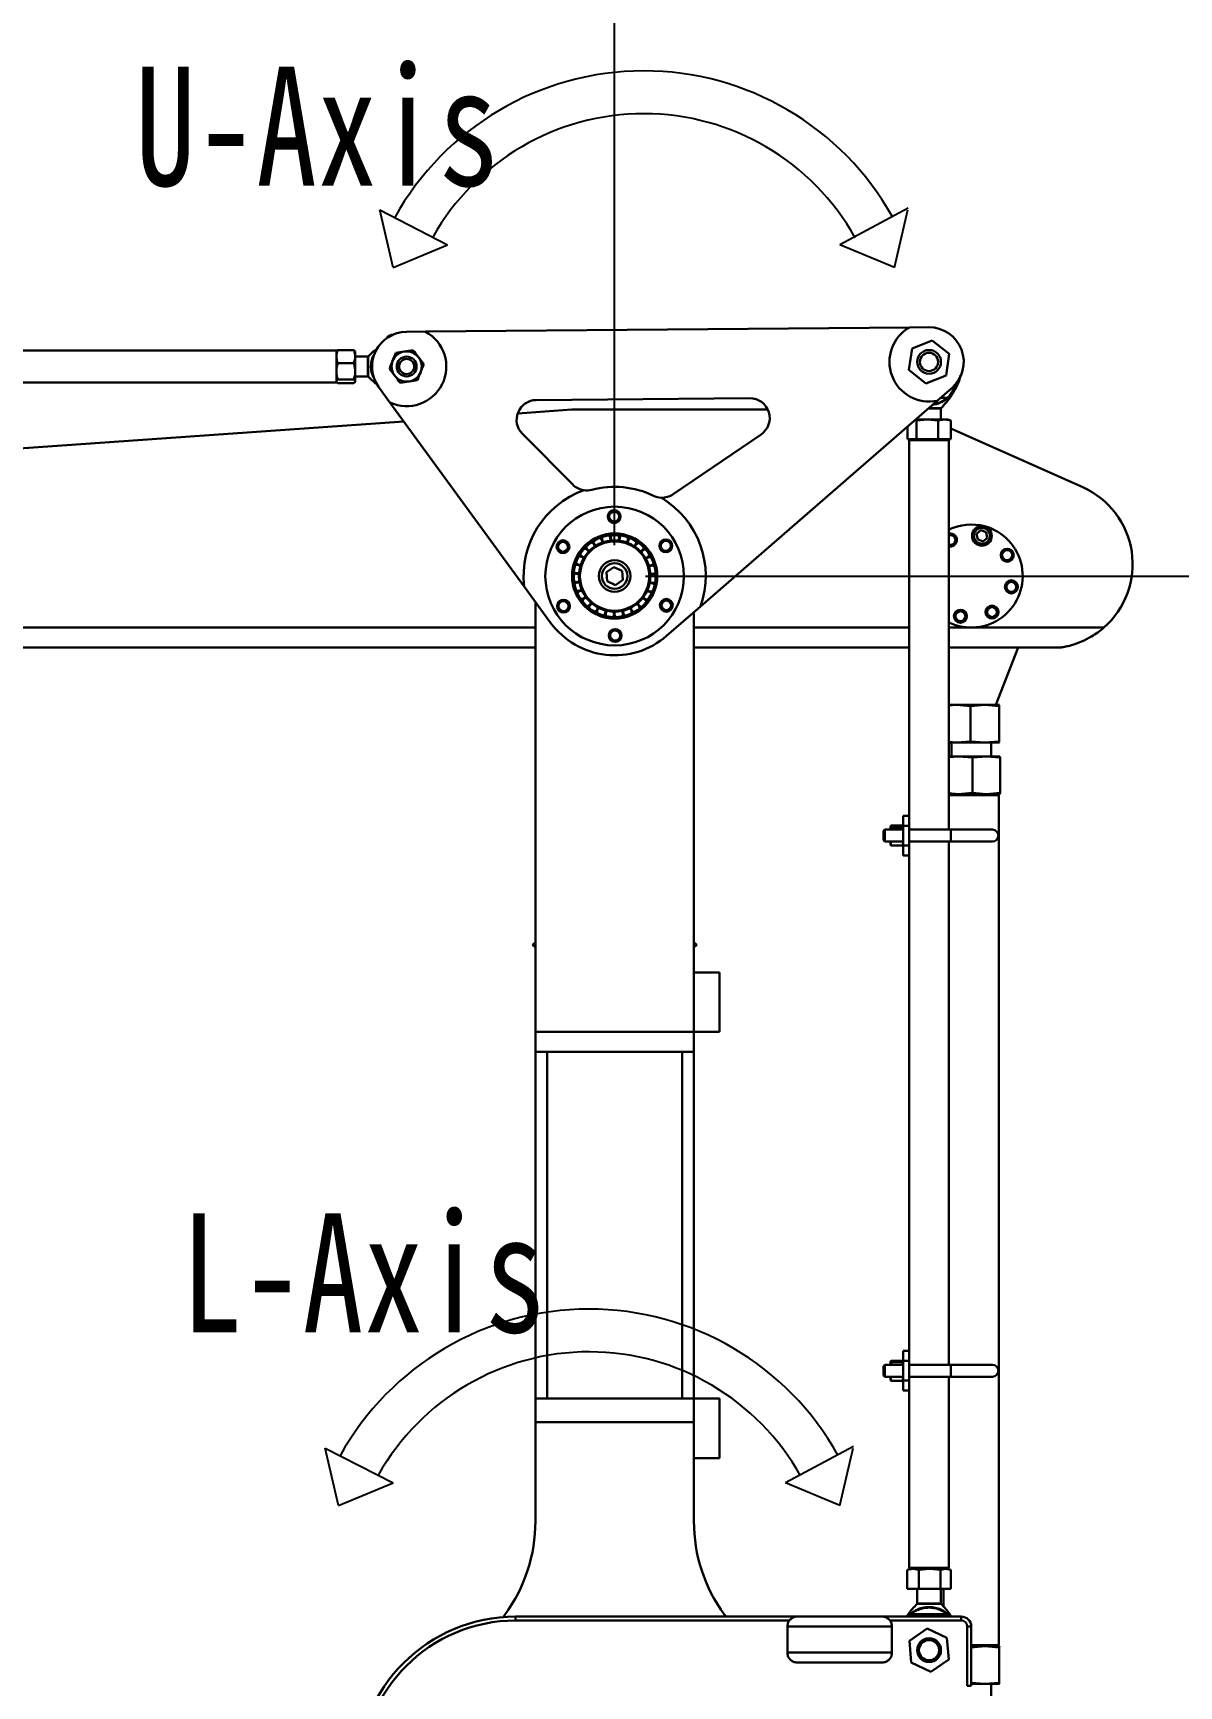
# Model space of a CAD drawing. Header units: millimetres. Extents: x -2601 to 21461, y 11492 to 21077.
# Drawn here: x 7835 to 8413, y 15450 to 16283 of the extents above; entities that cross this region are included whole.
import ezdxf

# ---------------------------------------------------------------- set-up
doc = ezdxf.new("R2010")
doc.units = ezdxf.units.MM
doc.header["$PDSIZE"] = -1
doc.layers.add('文字层', color=7, linetype='Continuous', lineweight=25)
doc.styles.get("Standard").update_dxf_attribs({"font": ''})
doc.styles.get('Standard').set_extended_font_data('HYSWLongFangSong')
doc.dimstyles.new('ISO-25', dxfattribs={"dimscale": 25, "dimtxt": 3.5, "dimasz": 1.6, "dimexe": 1.25, "dimexo": 0.625, "dimtad": 1, "dimdec": 0, "dimzin": 9, "dimdsep": 46, "dimtxsty": 'Standard', "dimcen": 2.5, "dimadec": 0, "dimazin": 2, "dimtfac": 1, "dimtdec": 0, "dimtofl": 0, "dimtmove": 0, "dimatfit": 3, "dimfxl": 1, "dimarcsym": 0})

# ---------------------------------------------------------------- blocks, each defined once
blk = doc.blocks.new('*D24')
at = {"color": 0, "lineweight": -2}
for p, q in [((7359.05, 16169.6), (6446.48, 16169.6)), ((6477.73, 16129.6), (6477.73, 14835.03)), ((7974.48, 14795.03), (6446.48, 14795.03))]:
    blk.add_line(p, q, dxfattribs=at)
at = {"color": 0}
for points in [[(6471.06, 16129.6), (6484.39, 16129.6), (6477.73, 16169.6)], [(6471.06, 14835.03), (6484.39, 14835.03), (6477.73, 14795.03)]]:
    blk.add_solid(points, dxfattribs=at)
at = {"layer": 'Defpoints', "color": 0}
for p in [(7374.68, 16169.6), (6477.73, 14795.03), (7990.11, 14795.03)]:
    blk.add_point(p, dxfattribs=at)
at = {"color": 0, "insert": (6418.35, 15482.31), "char_height": 87.5, "attachment_point": 5, "rotation": 90}
blk.add_mtext('1375', dxfattribs=at)
blk = doc.blocks.new('*D25')
at = {"color": 0, "lineweight": -2}
for p, q in [((7428.61, 16025.15), (7428.61, 16357.82)), ((8128.61, 16025.15), (8128.61, 16357.82)), ((7468.61, 16326.57), (8088.61, 16326.57))]:
    blk.add_line(p, q, dxfattribs=at)
at = {"color": 0}
for points in [[(7468.61, 16333.23), (7468.61, 16319.9), (7428.61, 16326.57)], [(8088.61, 16333.23), (8088.61, 16319.9), (8128.61, 16326.57)]]:
    blk.add_solid(points, dxfattribs=at)
at = {"layer": 'Defpoints', "color": 0}
for p in [(8128.61, 16326.57), (7428.61, 16009.53), (8128.61, 16009.53)]:
    blk.add_point(p, dxfattribs=at)
at = {"color": 0, "insert": (7778.61, 16385.94), "char_height": 87.5, "attachment_point": 5}
blk.add_mtext('700', dxfattribs=at)
blk = doc.blocks.new('*D26')
at = {"color": 0, "lineweight": -2}
for p, q in [((8144.23, 16009.53), (8785.21, 16009.53)), ((8753.96, 15969.53), (8753.96, 15399.53)), ((8144.23, 15359.53), (8785.21, 15359.53))]:
    blk.add_line(p, q, dxfattribs=at)
at = {"color": 0}
for points in [[(8747.29, 15969.53), (8760.63, 15969.53), (8753.96, 16009.53)], [(8747.29, 15399.53), (8760.63, 15399.53), (8753.96, 15359.53)]]:
    blk.add_solid(points, dxfattribs=at)
at = {"layer": 'Defpoints', "color": 0}
for p in [(8128.61, 16009.53), (8128.61, 15359.53), (8753.96, 15359.53)]:
    blk.add_point(p, dxfattribs=at)
at = {"color": 0, "insert": (8694.59, 15647.54), "char_height": 87.5, "attachment_point": 5, "rotation": 90}
blk.add_mtext('650', dxfattribs=at)
blk = doc.blocks.new('222')
for p, q in [((8104.47, 1227.28), (8097.78, 1256.27)), ((8097.78, 1256.27), (8131.97, 1238.65)), ((8364.43, 1257.12), (8330.04, 1238.65)), ((8357.54, 1227.28), (8364.23, 1256.27)), ((8104.47, 1227.28), (8131.97, 1238.65)), ((8357.54, 1227.28), (8330.04, 1238.65))]:
    blk.add_line(p, q)
for radius, end in [(143.84, 150.94317), (122.24, 150.62818)]:
    blk.add_arc((8231.01, 1182.55), radius, 29.20153, end)

msp = doc.modelspace()

# ---------------------------------------------------------------- linework, layer by layer
at = {"color": 161, "lineweight": 30, "true_color": 0x67adff}
for p, q in [((8013.7, 16130.11), (8013.6, 16129.77)), ((8013.6, 16129.77), (8013.67, 16129.65)), ((8014.69, 16130.69), (8014.82, 16130.47)), ((8014.82, 16130.47), (8014.86, 16130.4)), ((8016.03, 16131.17), (8015.69, 16131.26)), ((8016.1, 16131.05), (8016.03, 16131.17)), ((8033.14, 16132.83), (8023.45, 16132.74)), ((8277.49, 16134.98), (8033.14, 16132.83)), ((8287.17, 16135.06), (8277.49, 16134.98)), ((7988.11, 16123.24), (7438.11, 16123.24)), ((7988.11, 16123.24), (7988.11, 16107.24)), ((7988.19, 16123.01), (7988.11, 16122.86)), ((7996.93, 16123.57), (7988.79, 16123.57)), ((7997.61, 16122.86), (7997.52, 16123.01)), ((7997.61, 16122.86), (7997.61, 16120.26)), ((8278.73, 16124.38), (8277.13, 16113.52)), ((8288.92, 16128.42), (8278.73, 16124.38)), ((8297.52, 16121.61), (8288.92, 16128.42)), ((8295.92, 16110.75), (8297.52, 16121.61)), ((7996.93, 16116.96), (7988.79, 16116.96)), ((7997.61, 16120.26), (7997.61, 16112.79)), ((8004.02, 16120.24), (7997.61, 16120.24)), ((7997.61, 16112.79), (7997.61, 16107.77)), ((8004.02, 16120.24), (8004.02, 16110.24)), ((8004.17, 16120.3), (8004.17, 16110.18)), ((8277.13, 16113.52), (8285.73, 16106.71)), ((7438.11, 16107.24), (7988.11, 16107.24)), ((7988.11, 16107.63), (7988.19, 16107.48)), ((7988.79, 16106.92), (7988.48, 16107.23)), ((7996.93, 16108.63), (7988.79, 16108.63)), ((7996.93, 16106.92), (7988.79, 16106.92)), ((7997.52, 16107.48), (7997.61, 16107.63)), ((8004.02, 16110.24), (7997.61, 16110.24)), ((7997.61, 16107.77), (7997.61, 16107.63)), ((8009.47, 16104.93), (8015.18, 16097.11)), ((8285.73, 16106.71), (8295.92, 16110.75)), ((8291.49, 16098), (8298.8, 16104.35)), ((8015.18, 16097.11), (8082.91, 16004.3)), ((8089.02, 16098.32), (8196.8, 16099.27)), ((8171.99, 15994.22), (8291.49, 16098)), ((8293.07, 16099.37), (8296.54, 16099.37)), ((8293.24, 16099.52), (8296.82, 16099.52)), ((7433.51, 16045.96), (8022.16, 16087.54)), ((8079.66, 16091.6), (8106.91, 16093.53)), ((8106.91, 16093.53), (8205.93, 16093.53)), ((8281.06, 16088.03), (8280.23, 16088.22)), ((8280.62, 16088.57), (8286.53, 16088.57)), ((8286.53, 16088.57), (8281.06, 16088.03)), ((8281.06, 16078.57), (8281.06, 16088.03)), ((8281.33, 16089.18), (8281.33, 16088.57)), ((8291.99, 16088.03), (8286.53, 16088.57)), ((8286.97, 16094.08), (8293.33, 16094.08)), ((8287.14, 16094.22), (8293.38, 16094.22)), ((8295.12, 16088.57), (8291.99, 16088.03)), ((8291.99, 16078.57), (8291.99, 16088.03)), ((8293.33, 16094.08), (8293.33, 16088.57)), ((8298.26, 16088.03), (8295.12, 16088.57)), ((8295.12, 16088.57), (8296.83, 16088.57)), ((8297.82, 16088.2), (8296.83, 16088.57)), ((8297.81, 16088.13), (8298.26, 16088.03)), ((8298.26, 16078.57), (8298.26, 16088.03)), ((8107.46, 16055.65), (8082.01, 16081.27)), ((8202.51, 16081), (8158.13, 16050.79)), ((8276.39, 16078.57), (8276.39, 16084.89)), ((8298.26, 16084.02), (8364.89, 16054.35)), ((8281.06, 16078.57), (8276.39, 16078.57)), ((8277.83, 16078.57), (8277.33, 16078.07)), ((8277.33, 16078.07), (8277.33, 15888.57)), ((8297.33, 16078.07), (8277.33, 16078.07)), ((8291.99, 16078.57), (8281.06, 16078.57)), ((8298.26, 16078.57), (8291.99, 16078.57)), ((8297.33, 16078.07), (8296.83, 16078.57)), ((8297.33, 15881.57), (8297.33, 16078.07)), ((8313.49, 16032.62), (8311.34, 16030.74)), ((8311.34, 16030.74), (8311.89, 16027.93)), ((8316.2, 16031.69), (8313.49, 16032.62)), ((8314.59, 16027), (8316.75, 16028.88)), ((8316.75, 16028.88), (8316.2, 16031.69)), ((8134.99, 16026.36), (8135.28, 16026.62)), ((8138.7, 16024.43), (8139.05, 16024.62)), ((8141.86, 16021.7), (8142.34, 16021.84)), ((8311.89, 16027.93), (8314.59, 16027)), ((8128.16, 16014.08), (8124.44, 16011.42)), ((8132.33, 16012.19), (8128.16, 16014.08)), ((8132.77, 16007.64), (8132.33, 16012.19)), ((8144.31, 16018.32), (8144.71, 16018.33)), ((8145.92, 16014.46), (8146.38, 16014.37)), ((8082.91, 16004.3), (8096.3, 15985.95)), ((8110.65, 16010.81), (8110.25, 16011.05)), ((8124.44, 16011.42), (8124.89, 16006.86)), ((8124.89, 16006.86), (8129.05, 16004.97)), ((8129.05, 16004.97), (8132.77, 16007.64)), ((8146.29, 16006.16), (8146.6, 16005.92)), ((8146.59, 16010.33), (8147.04, 16010.13)), ((8149.27, 16009.77), (8149.1, 16009.92)), ((8088.61, 15996.48), (8088.61, 15779.53)), ((8114.03, 15998.97), (8113.56, 15998.9)), ((8116.86, 15995.89), (8116.49, 15995.75)), ((8139.99, 15995.58), (8140.07, 15995.2)), ((8142.9, 15998.59), (8143.08, 15998.2)), ((8145.04, 16002.18), (8145.36, 16001.79)), ((8120.32, 15993.55), (8119.99, 15993.32)), ((8124.22, 15992.07), (8123.96, 15991.77)), ((8128.37, 15991.53), (8128.18, 15991.18)), ((8132.53, 15991.96), (8132.42, 15991.58)), ((8136.3, 15993.07), (8136.14, 15993.18)), ((8136.47, 15993.33), (8136.46, 15992.94)), ((8154.84, 15979.32), (8171.99, 15994.22)), ((8168.61, 15779.53), (8168.61, 15991.29)), ((7443.57, 15983.53), (8088.61, 15983.53)), ((8168.61, 15983.53), (8277.33, 15983.53)), ((8297.33, 15983.53), (8375.58, 15983.53)), ((7487.46, 15973.53), (8088.61, 15973.53)), ((8168.61, 15973.53), (8277.33, 15973.53)), ((8297.33, 15973.53), (8354.11, 15973.53)), ((8332.26, 15973.53), (8321.11, 15944.53)), ((8297.33, 15944.2), (8301.17, 15944.53)), ((8321.11, 15944.53), (8297.33, 15944.53)), ((8301.17, 15944.53), (8308.2, 15943.93)), ((8308.2, 15943.93), (8315.43, 15944.53)), ((8308.2, 15943.93), (8308.2, 15926.12)), ((8315.43, 15944.53), (8322.67, 15943.93)), ((8322.87, 15944.53), (8321.11, 15944.53)), ((8322.67, 15943.93), (8322.67, 15926.12)), ((8322.87, 15944.53), (8322.88, 15944.5)), ((8322.88, 15944.52), (8322.88, 15944.53)), ((8301.17, 15925.53), (8297.33, 15925.85)), ((8301.17, 15925.53), (8297.33, 15925.53)), ((8298.61, 15925.53), (8298.61, 15918.53)), ((8308.2, 15926.12), (8301.17, 15925.53)), ((8315.43, 15925.53), (8301.17, 15925.53)), ((8315.43, 15925.53), (8308.2, 15926.12)), ((8322.67, 15926.12), (8315.43, 15925.53)), ((8322.87, 15925.53), (8315.43, 15925.53)), ((8318.61, 15918.53), (8318.61, 15925.53)), ((8322.88, 15925.55), (8322.87, 15925.53)), ((8322.88, 15925.53), (8322.88, 15925.53)), ((8297.33, 15918.15), (8302.01, 15918.53)), ((8302.01, 15918.53), (8297.33, 15918.53)), ((8302.01, 15918.53), (8309.32, 15917.93)), ((8316.27, 15918.53), (8302.01, 15918.53)), ((8309.32, 15917.93), (8316.27, 15918.53)), ((8309.32, 15917.93), (8309.32, 15900.12)), ((8316.27, 15918.53), (8323.22, 15917.93)), ((8322.86, 15918.53), (8316.27, 15918.53)), ((8322.89, 15918.52), (8322.88, 15918.53)), ((8323.22, 15917.93), (8323.22, 15900.12)), ((8302.01, 15899.53), (8297.33, 15899.9)), ((8302.01, 15899.53), (8297.33, 15899.53)), ((8322.61, 15899.03), (8297.33, 15899.03)), ((8309.32, 15900.12), (8302.01, 15899.53)), ((8316.27, 15899.53), (8302.01, 15899.53)), ((8316.27, 15899.53), (8309.32, 15900.12)), ((8323.22, 15900.12), (8316.27, 15899.53)), ((8322.86, 15899.53), (8316.27, 15899.53)), ((8322.61, 15899.03), (8322.11, 15899.53)), ((8322.61, 15470.03), (8322.61, 15899.03)), ((8322.88, 15899.53), (8322.89, 15899.53)), ((8274.33, 15883.57), (8274.33, 15888.57)), ((8274.33, 15888.57), (8277.33, 15888.57)), ((8277.33, 15888.57), (8277.33, 15883.57)), ((8264.94, 15881.57), (8264.33, 15880.95)), ((8264.33, 15880.95), (8264.33, 15876.18)), ((8274.33, 15881.57), (8264.94, 15881.57)), ((8264.94, 15881.57), (8264.94, 15875.57)), ((8268.35, 15882.85), (8267.93, 15883.23)), ((8267.93, 15881.57), (8267.93, 15883.23)), ((8268.12, 15881.57), (8268.35, 15882.85)), ((8273.91, 15883.62), (8268.35, 15883.62)), ((8273.91, 15882.85), (8268.35, 15882.85)), ((8273.91, 15883.62), (8274.33, 15883.23)), ((8273.91, 15882.85), (8274.12, 15881.57)), ((8277.33, 15883.57), (8274.33, 15883.57)), ((8274.33, 15883.57), (8274.33, 15873.57)), ((8277.33, 15883.57), (8277.33, 15873.57)), ((8298.33, 15881.57), (8277.33, 15881.57)), ((8319.33, 15881.57), (8298.33, 15881.57)), ((8298.33, 15881.57), (8298.33, 15875.57)), ((8264.33, 15876.18), (8264.94, 15875.57)), ((8264.94, 15875.57), (8274.33, 15875.57)), ((8267.93, 15875.57), (8267.93, 15873.85)), ((8273.91, 15873.51), (8268.35, 15873.51)), ((8273.91, 15873.51), (8274.33, 15873.9)), ((8274.33, 15868.57), (8274.33, 15873.57)), ((8274.33, 15873.57), (8277.33, 15873.57)), ((8277.33, 15875.57), (8298.33, 15875.57)), ((8277.33, 15873.57), (8277.33, 15868.57)), ((8297.33, 15611.57), (8297.33, 15875.57)), ((8277.33, 15868.57), (8274.33, 15868.57)), ((8277.33, 15868.57), (8277.33, 15618.57)), ((8088.61, 15822.03), (8087.19, 15823.44)), ((8170.02, 15823.44), (8168.61, 15822.03)), ((8168.61, 15809.53), (8168.61, 15779.53)), ((8181.61, 15809.53), (8168.61, 15809.53)), ((8181.61, 15809.53), (8181.61, 15779.53)), ((8088.61, 15779.53), (8168.61, 15779.53)), ((8088.61, 15769.53), (8088.61, 15779.53)), ((8181.61, 15779.53), (8168.61, 15779.53)), ((8168.61, 15779.53), (8168.61, 15769.53)), ((8168.61, 15769.53), (8088.61, 15769.53)), ((8088.61, 15769.53), (8088.61, 15594.53)), ((8094.61, 15769.53), (8094.61, 15594.53)), ((8162.61, 15769.53), (8162.61, 15594.53)), ((8168.61, 15769.53), (8168.61, 15594.53)), ((8268.35, 15612.85), (8267.93, 15613.23)), ((8267.93, 15611.57), (8267.93, 15613.23)), ((8268.12, 15611.57), (8268.35, 15612.85)), ((8273.91, 15613.62), (8268.35, 15613.62)), ((8273.91, 15612.85), (8268.35, 15612.85)), ((8273.91, 15613.62), (8274.33, 15613.23)), ((8273.91, 15612.85), (8274.12, 15611.57)), ((8274.33, 15613.57), (8274.33, 15618.57)), ((8274.33, 15618.57), (8277.33, 15618.57)), ((8274.33, 15613.57), (8274.33, 15603.57)), ((8277.33, 15613.57), (8274.33, 15613.57)), ((8277.33, 15618.57), (8277.33, 15613.57)), ((8277.33, 15613.57), (8277.33, 15603.57)), ((8264.94, 15611.57), (8264.33, 15610.95)), ((8264.33, 15610.95), (8264.33, 15606.18)), ((8264.33, 15606.18), (8264.94, 15605.57)), ((8274.33, 15611.57), (8264.94, 15611.57)), ((8264.94, 15611.57), (8264.94, 15605.57)), ((8264.94, 15605.57), (8274.33, 15605.57)), ((8267.93, 15605.57), (8267.93, 15603.85)), ((8273.91, 15603.51), (8268.35, 15603.51)), ((8273.91, 15603.51), (8274.33, 15603.9)), ((8274.33, 15603.57), (8277.33, 15603.57)), ((8274.33, 15598.57), (8274.33, 15603.57)), ((8298.33, 15611.57), (8277.33, 15611.57)), ((8277.33, 15605.57), (8298.33, 15605.57)), ((8277.33, 15603.57), (8277.33, 15598.57)), ((8297.33, 15509.07), (8297.33, 15605.57)), ((8298.33, 15611.57), (8298.33, 15605.57)), ((8277.33, 15598.57), (8274.33, 15598.57)), ((8277.33, 15598.57), (8277.33, 15509.07)), ((8088.61, 15594.53), (8168.61, 15594.53)), ((8088.61, 15582.53), (8088.61, 15594.53)), ((8168.61, 15594.53), (8181.61, 15594.53)), ((8168.61, 15564.53), (8168.61, 15594.53)), ((8181.61, 15564.53), (8181.61, 15594.53)), ((8168.61, 15582.53), (8088.61, 15582.53)), ((8088.61, 15532.62), (8088.61, 15582.53)), ((8168.61, 15532.62), (8168.61, 15582.53)), ((8168.61, 15564.53), (8181.61, 15564.53)), ((8279.24, 15508.57), (8276.36, 15508.03)), ((8276.36, 15508.03), (8276.55, 15508.07)), ((8276.36, 15498.57), (8276.36, 15508.03)), ((8277.83, 15508.57), (8276.53, 15508.09)), ((8277.33, 15509.07), (8277.83, 15508.57)), ((8277.83, 15508.57), (8279.24, 15508.57)), ((8282.11, 15508.03), (8279.24, 15508.57)), ((8287.59, 15508.57), (8282.11, 15508.03)), ((8282.11, 15498.57), (8282.11, 15508.03)), ((8293.08, 15508.03), (8287.59, 15508.57)), ((8287.59, 15508.57), (8295.69, 15508.57)), ((8295.69, 15508.57), (8293.08, 15508.03)), ((8293.08, 15498.57), (8293.08, 15508.03)), ((8298.29, 15508.03), (8295.69, 15508.57)), ((8295.69, 15508.57), (8296.83, 15508.57)), ((8296.83, 15508.57), (8297.33, 15509.07)), ((8298.13, 15508.09), (8296.83, 15508.57)), ((8297.23, 15509.07), (8297.33, 15509.07)), ((8298.29, 15498.57), (8298.29, 15508.03)), ((8282.11, 15498.57), (8276.36, 15498.57)), ((8281.33, 15491.05), (8281.33, 15498.57)), ((8293.08, 15498.57), (8282.11, 15498.57)), ((8298.29, 15498.57), (8293.08, 15498.57)), ((8293.33, 15491.05), (8293.33, 15498.57)), ((8294.61, 15498.57), (8294.61, 15489.51)), ((8073.22, 15485.45), (8072.4, 15484.28)), ((8078.61, 15484.53), (8220.81, 15484.53)), ((8078.61, 15484.53), (8078.61, 15482.53)), ((8216.83, 15482.53), (8078.61, 15482.53)), ((8184.65, 15484.53), (8183.99, 15485.45)), ((8268.61, 15479.53), (8215.81, 15479.53)), ((8215.81, 15479.53), (8215.81, 15466.33)), ((8220.81, 15484.53), (8263.61, 15484.53)), ((8263.61, 15484.53), (8303.61, 15484.53)), ((8303.61, 15482.53), (8267.58, 15482.53)), ((8268.61, 15479.53), (8268.61, 15466.33)), ((8276.82, 15484.53), (8277.68, 15485.73)), ((8277.03, 15484.53), (8277.83, 15485.62)), ((8286.38, 15478.49), (8277.39, 15472.21)), ((8277.83, 15485.62), (8296.82, 15485.62)), ((8278.11, 15485.76), (8296.55, 15485.76)), ((8296.32, 15473.85), (8286.38, 15478.49)), ((8296.82, 15485.62), (8297.64, 15484.53)), ((8303.61, 15484.53), (8303.61, 15482.53)), ((8306.61, 15449.53), (8306.61, 15479.53)), ((8308.61, 15479.53), (8306.61, 15479.53)), ((8308.61, 15479.53), (8308.61, 15449.53)), ((8277.39, 15472.21), (8278.34, 15461.28)), ((8297.27, 15462.92), (8296.32, 15473.85)), ((8308.61, 15470.03), (8322.61, 15470.03)), ((8322.11, 15469.53), (8322.61, 15470.03)), ((8215.81, 15466.33), (8268.61, 15466.33)), ((8288.28, 15456.64), (8297.27, 15462.92)), ((8308.61, 15468.96), (8315.49, 15469.53)), ((8315.49, 15469.53), (8308.61, 15469.53)), ((8315.49, 15469.53), (8322.71, 15468.93)), ((8322.87, 15469.53), (8315.49, 15469.53)), ((8322.71, 15468.93), (8322.71, 15451.12)), ((8322.87, 15469.53), (8322.88, 15469.51)), ((8322.88, 15469.52), (8322.88, 15469.53)), ((8263.61, 15461.33), (8220.81, 15461.33)), ((8278.34, 15461.28), (8288.28, 15456.64)), ((8308.61, 15449.53), (8306.61, 15449.53)), ((8315.49, 15450.53), (8308.61, 15451.09)), ((8315.49, 15450.53), (8308.61, 15450.53)), ((8322.71, 15451.12), (8315.49, 15450.53)), ((8322.87, 15450.53), (8315.49, 15450.53)), ((8318.61, 15442.53), (8318.61, 15450.53)), ((8322.88, 15450.55), (8322.87, 15450.53)), ((8322.88, 15450.53), (8322.88, 15450.53))]:
    msp.add_line(p, q, dxfattribs=at)
at = {"color": 161, "lineweight": 30, "true_color": 0x67adff, "flags": 128}
for points in [[(8013.6, 16129.77), (8013.7, 16129.82), (8013.96, 16129.98), (8014.35, 16130.2), (8014.82, 16130.47)], [(8013.7, 16130.11), (8013.77, 16130.16), (8013.99, 16130.28), (8014.31, 16130.47), (8014.69, 16130.69)], [(8014.69, 16130.69), (8015.07, 16130.91), (8015.4, 16131.09), (8015.61, 16131.22), (8015.69, 16131.26)], [(8014.82, 16130.47), (8015.28, 16130.74), (8015.67, 16130.97), (8015.94, 16131.12), (8016.03, 16131.17)], [(8286.53, 16088.57), (8287.77, 16088.57), (8289, 16088.57), (8290.21, 16088.57), (8291.37, 16088.57), (8292.45, 16088.57), (8293.45, 16088.57), (8294.35, 16088.57), (8295.12, 16088.57)], [(8126.69, 16029.13), (8126.42, 16029.63), (8126.02, 16030.04)], [(8126.76, 16029.39), (8126.6, 16029.65), (8126.2, 16030.07)], [(8135.87, 16028.11), (8135.81, 16028.57), (8135.68, 16028.94)], [(8115.68, 16022.05), (8115.61, 16022.29), (8115.51, 16022.52)], [(8118.92, 16024.69), (8118.92, 16024.8), (8118.89, 16025.09)], [(8121.42, 16028.5), (8121.2, 16028.65), (8121.01, 16028.74)], [(8122.53, 16026.47), (8122.58, 16026.82), (8122.58, 16027.11)], [(8122.68, 16026.52), (8122.73, 16026.87), (8122.74, 16026.91)], [(8126.76, 16027.43), (8126.77, 16027.45), (8126.9, 16027.8)], [(8130.78, 16027.39), (8130.91, 16027.56), (8131.12, 16027.94)], [(8130.93, 16027.37), (8131.06, 16027.54), (8131.16, 16027.7)], [(8134.84, 16026.41), (8135.14, 16026.68), (8135.3, 16026.87)], [(8138.57, 16024.52), (8139.07, 16024.82), (8139.12, 16024.86)], [(8141.76, 16021.82), (8142.36, 16022.02), (8142.37, 16022.02)], [(8143.19, 16022.77), (8143.38, 16023.15), (8143.52, 16023.83)], [(8143.39, 16022.79), (8143.5, 16023.03), (8143.64, 16023.7)], [(8109.64, 16015.69), (8109.18, 16015.61), (8108.81, 16015.46)], [(8111.29, 16014.44), (8111.17, 16014.56), (8110.97, 16014.74)], [(8111.43, 16014.92), (8111.32, 16015.05), (8111.16, 16015.2)], [(8113.14, 16018.73), (8113, 16018.97), (8112.92, 16019.08)], [(8144.24, 16018.45), (8144.87, 16018.51), (8145.04, 16018.56)], [(8145.73, 16018.94), (8146.13, 16019.38), (8146.42, 16020.01)], [(8145.88, 16014.61), (8146.51, 16014.52), (8146.51, 16014.52)], [(8146.11, 16019.09), (8146.21, 16019.23), (8146.51, 16019.85)], [(8147.58, 16014.81), (8147.93, 16015.07), (8148.36, 16015.62)], [(8147.79, 16014.76), (8147.98, 16014.91), (8148.41, 16015.45)], [(8108.89, 16006.52), (8108.42, 16006.15), (8108.25, 16005.94)], [(8110.64, 16010.66), (8110.19, 16010.92), (8110.08, 16010.96)], [(8110.84, 16006.64), (8110.76, 16006.67), (8110.47, 16006.76)], [(8146.32, 16006.32), (8146.84, 16005.95), (8147.02, 16005.88)], [(8146.58, 16010.49), (8147.18, 16010.25), (8147.27, 16010.23)], [(8147.76, 16005.73), (8148.36, 16005.81), (8148.99, 16006.11)], [(8148.17, 16005.6), (8148.33, 16005.64), (8148.96, 16005.93)], [(8148.2, 16010.27), (8148.69, 16010.47), (8149.23, 16010.9)], [(8148.47, 16010.19), (8148.7, 16010.3), (8149.24, 16010.72)], [(8110.11, 16002.05), (8109.84, 16001.74), (8109.63, 16001.35)], [(8112.05, 16002.47), (8111.69, 16002.51), (8111.38, 16002.49)], [(8111.99, 16002.62), (8111.63, 16002.65), (8111.59, 16002.65)], [(8112.36, 15998.03), (8112.22, 15997.78), (8112.03, 15997.19)], [(8112.71, 15998.2), (8112.32, 15997.64), (8112.13, 15997.05)], [(8114.12, 15998.84), (8113.39, 15998.67), (8113.34, 15998.65)], [(8116.97, 15995.79), (8116.4, 15995.52), (8116.39, 15995.52)], [(8140.11, 15995.68), (8140.28, 15995.07), (8140.28, 15995.06)], [(8143, 15998.71), (8143.3, 15998.15), (8143.3, 15998.14)], [(8144.18, 15997.47), (8144.59, 15997.34), (8145.29, 15997.32)], [(8144.25, 15997.27), (8144.49, 15997.2), (8145.18, 15997.18)], [(8145.1, 16002.32), (8145.53, 16001.84), (8145.53, 16001.84)], [(8146.54, 16001.38), (8146.98, 16001.36), (8147.65, 16001.5)], [(8146.66, 16001.2), (8146.91, 16001.2), (8147.58, 16001.33)], [(8115.43, 15994.55), (8115.38, 15994.39), (8115.32, 15993.7)], [(8115.66, 15994.68), (8115.51, 15994.27), (8115.45, 15993.58)], [(8119.24, 15991.91), (8119.23, 15991.75), (8119.33, 15991.06)], [(8119.43, 15992.1), (8119.38, 15991.67), (8119.49, 15990.98)], [(8120.45, 15993.48), (8119.96, 15993.08), (8119.95, 15993.08)], [(8123.55, 15990.23), (8123.58, 15990.06), (8123.83, 15989.42)], [(8123.7, 15990.45), (8123.75, 15990.02), (8124.01, 15989.38)], [(8124.38, 15992.03), (8123.98, 15991.53), (8123.98, 15991.53)], [(8128.14, 15989.58), (8128.21, 15989.43), (8128.6, 15988.86)], [(8128.23, 15989.83), (8128.38, 15989.42), (8128.78, 15988.86)], [(8128.52, 15991.53), (8128.25, 15990.95), (8128.25, 15990.94)], [(8132.68, 15991.99), (8132.55, 15991.37), (8132.55, 15991.36)], [(8132.75, 15990.01), (8132.85, 15989.87), (8133.37, 15989.41)], [(8132.78, 15990.28), (8133.02, 15989.91), (8133.54, 15989.46)], [(8136.61, 15993.4), (8136.63, 15992.77), (8136.63, 15992.76)], [(8137.11, 15991.76), (8137.43, 15991.46), (8138.04, 15991.13)], [(8137.14, 15991.49), (8137.27, 15991.39), (8137.88, 15991.05)], [(8140.98, 15994.2), (8141.35, 15993.98), (8142.02, 15993.8)], [(8141.07, 15993.95), (8141.22, 15993.87), (8141.89, 15993.69)], [(8298.33, 15875.57), (8301.07, 15875.57), (8303.76, 15875.57), (8306.36, 15875.57), (8308.83, 15875.57), (8311.11, 15875.57), (8313.18, 15875.57), (8314.99, 15875.57), (8316.51, 15875.57), (8317.73, 15875.57), (8318.61, 15875.57), (8319.15, 15875.57), (8319.33, 15875.57)], [(8087.19, 15823.44), (8087.27, 15823.52), (8087.52, 15823.76), (8087.91, 15824.15), (8088.44, 15824.68), (8088.61, 15824.85)], [(8168.61, 15824.85), (8168.78, 15824.68), (8169.31, 15824.15), (8169.7, 15823.76), (8169.94, 15823.52), (8170.02, 15823.44)], [(8319.33, 15611.57), (8319.15, 15611.57), (8318.61, 15611.57), (8317.73, 15611.57), (8316.51, 15611.57), (8314.99, 15611.57), (8313.18, 15611.57), (8311.11, 15611.57), (8308.83, 15611.57), (8306.36, 15611.57), (8303.76, 15611.57), (8301.07, 15611.57), (8298.33, 15611.57)], [(8298.33, 15605.57), (8301.07, 15605.57), (8303.76, 15605.57), (8306.36, 15605.57), (8308.83, 15605.57), (8311.11, 15605.57), (8313.18, 15605.57), (8314.99, 15605.57), (8316.51, 15605.57), (8317.73, 15605.57), (8318.61, 15605.57), (8319.15, 15605.57), (8319.33, 15605.57)], [(8277.33, 15509.07), (8277.43, 15509.07), (8277.88, 15509.07), (8278.67, 15509.07), (8279.77, 15509.07), (8281.15, 15509.07), (8282.75, 15509.07), (8284.51, 15509.07), (8286.38, 15509.07), (8288.28, 15509.07), (8290.15, 15509.07), (8291.91, 15509.07), (8293.51, 15509.07), (8294.89, 15509.07), (8295.99, 15509.07), (8296.78, 15509.07), (8297.23, 15509.07)], [(8296.83, 15508.57), (8296.73, 15508.57), (8296.29, 15508.57), (8295.5, 15508.57), (8294.4, 15508.57), (8293.02, 15508.57), (8291.43, 15508.57), (8289.68, 15508.57), (8287.84, 15508.57), (8285.98, 15508.57), (8284.17, 15508.57), (8282.48, 15508.57), (8280.98, 15508.57), (8279.73, 15508.57), (8278.76, 15508.57), (8278.12, 15508.57), (8277.84, 15508.57), (8277.83, 15508.57)], [(8279.24, 15508.57), (8279.96, 15508.57), (8280.8, 15508.57), (8281.76, 15508.57), (8282.81, 15508.57), (8283.94, 15508.57), (8285.13, 15508.57), (8286.35, 15508.57), (8287.59, 15508.57)], [(8293.39, 15490.91), (8293.21, 15490.91), (8292.69, 15490.91), (8291.86, 15490.91), (8290.77, 15490.91), (8289.48, 15490.91), (8288.06, 15490.91), (8286.6, 15490.91), (8285.18, 15490.91), (8283.89, 15490.91), (8282.79, 15490.91), (8281.96, 15490.91), (8281.44, 15490.91), (8281.27, 15490.91)], [(8293.33, 15491.05), (8293.12, 15491.05), (8292.52, 15491.05), (8291.57, 15491.05), (8290.33, 15491.05), (8288.88, 15491.05), (8287.33, 15491.05), (8285.77, 15491.05), (8284.33, 15491.05), (8283.08, 15491.05), (8282.13, 15491.05), (8281.53, 15491.05), (8281.33, 15491.05)]]:
    msp.add_lwpolyline(points, dxfattribs=at)
at = {"color": 161, "lineweight": 30, "true_color": 0x67adff}
for centre, radius in [((8287.33, 16117.57), 6), ((8287.33, 16117.57), 4.6), ((8023.61, 16115.24), 5), ((8023.61, 16115.24), 3.8), ((8128.61, 16009.53), 35), ((8128.34, 16039.52), 3.25), ((8128.34, 16039.52), 2.5), ((8128.61, 16009.53), 21.5), ((8128.61, 16009.53), 20.67), ((8314.04, 16029.81), 5), ((8314.04, 16029.81), 4.02), ((8102.5, 16024.3), 3.25), ((8102.5, 16024.3), 2.5), ((8128.61, 16009.53), 18), ((8128.61, 16009.53), 17.5), ((8154.46, 16024.75), 3.25), ((8154.46, 16024.75), 2.5), ((8326.79, 16020.03), 3.3), ((8326.79, 16020.03), 2.5), ((8128.61, 16009.53), 8), ((8128.61, 16009.53), 6.43), ((8328.89, 16004.09), 3.3), ((8328.89, 16004.09), 2.5), ((8102.76, 15994.3), 3.25), ((8102.76, 15994.3), 2.5), ((8154.72, 15994.75), 3.25), ((8154.72, 15994.75), 2.5), ((8303.17, 15989.24), 3.3), ((8303.17, 15989.24), 2.5), ((8319.11, 15991.34), 3.3), ((8319.11, 15991.34), 2.5), ((8128.87, 15979.53), 3.25), ((8128.87, 15979.53), 2.5), ((8287.33, 15467.57), 6), ((8287.33, 15467.57), 5.1)]:
    msp.add_circle(centre, radius, dxfattribs=at)
for centre, radius, start, end in [((8023.61, 16115.24), 17.5, 90.50458, 216.1194), ((8023.61, 16115.24), 20, 245.07442, 61.54956), ((8287.33, 16117.57), 20, 119.45961, 282.01809), ((8287.33, 16117.57), 17.5, 310.97312, 90.50458), ((8023.61, 16115.24), 7.62, 98.08022, 158.08022), ((8023.61, 16115.24), 7.62, 38.08022, 98.08022), ((8004.02, 16120.44), 0.2, 270, 316.06012), ((8023.61, 16115.24), 7.62, 158.08022, 218.08022), ((8023.61, 16115.24), 7.62, 278.08022, 338.08022), ((8023.61, 16115.24), 7.62, 338.08022, 38.08022), ((8004.02, 16110.04), 0.2, 43.93988, 90), ((8023.61, 16115.24), 7.62, 218.08022, 278.08022), ((8089.11, 16088.32), 10, 90.50458, 224.80467), ((8196.88, 16089.27), 10, 304.2433, 90.50458), ((8296.39, 16099.12), 0.289, 357.33046, 60.66051), ((8298.52, 16101.52), 2.62, 229.84693, 233.99238), ((8293.53, 16094.08), 0.2, 134.71587, 180.00019), ((8114.55, 16062.7), 10, 224.80467, 261.33524), ((8128.61, 16009.53), 45, 64.2433, 104.80467), ((8347.61, 16015.53), 42.5, 311.1542, 66), ((8128.61, 16009.53), 46, 109.77145, 186.52755), ((8114.55, 16062.7), 10, 261.33524, 284.80467), ((8152.51, 16059.06), 10, 244.2433, 267.71273), ((8152.51, 16059.06), 10, 267.71273, 304.2433), ((8128.61, 16009.53), 46, 340.56496, 59.27652), ((8120.46, 16026.97), 2.13, 34.02541, 64.51945), ((8120.62, 16027.04), 2.13, 40.75873, 64.02536), ((8124.35, 16028.3), 2.12, 153.29548, 231.42302), ((8124.35, 16028.3), 2.13, 334.15672, 52.78987), ((8128.79, 16028.77), 2.12, 139.96214, 218.08967), ((8128.79, 16028.77), 2.12, 320.8234, 38.95094), ((8129.16, 16028.77), 2.13, 7.35834, 37.8528), ((8129.32, 16028.76), 2.13, 14.09083, 37.35868), ((8133.22, 16028.21), 2.13, 126.6288, 204.75633), ((8133.22, 16028.21), 2.13, 307.49008, 25.61761), ((8133.58, 16028.12), 2.13, 354.02501, 24.51945), ((8308.61, 16009.53), 26, 75, 115.71645), ((8308.61, 16009.53), 26, 244.28392, 75), ((8298.11, 16027.71), 3.3, 345, 103.7052), ((8298.11, 16027.71), 2.5, 0, 108.22453), ((8113.28, 16021.17), 2.13, 193.29547, 271.42301), ((8113.28, 16021.17), 2.13, 52.78987, 92.28427), ((8113.5, 16021.46), 2.13, 58.6162, 91.18612), ((8113.61, 16021.59), 2.12, 64.58846, 90.69202), ((8116.37, 16024.39), 2.13, 179.96217, 258.08967), ((8113.28, 16021.17), 2.13, 14.15673, 52.78987), ((8113.5, 16021.46), 2.13, 13.05858, 32.39692), ((8116.37, 16024.39), 2.13, 52.78987, 78.95091), ((8116.66, 16024.62), 2.13, 47.35784, 77.85279), ((8116.79, 16024.72), 2.13, 54.09112, 77.35867), ((8116.37, 16024.39), 2.13, 0.82341, 52.78987), ((8120.13, 16026.81), 2.13, 166.62879, 244.75634), ((8116.66, 16024.62), 2.12, 359.72529, 17.12375), ((8120.13, 16026.81), 2.13, 347.49007, 52.78987), ((8124.71, 16028.38), 2.13, 333.05857, 350.45694), ((8137.41, 16026.65), 2.13, 113.29549, 191.423), ((8137.41, 16026.65), 2.13, 294.15675, 12.28426), ((8141.12, 16024.15), 2.13, 99.96216, 178.08969), ((8137.74, 16026.47), 2.13, 340.69168, 11.1861), ((8137.88, 16026.39), 2.13, 347.42528, 10.69201), ((8141.12, 16024.15), 2.12, 280.82339, 358.95091), ((8144.16, 16020.87), 2.13, 86.6288, 164.75635), ((8298.11, 16027.71), 2.5, 251.77585, 0), ((8298.11, 16027.71), 3.3, 256.29518, 345), ((8109.68, 16013.05), 2.13, 52.78987, 118.95094), ((8109.75, 16013.41), 2.13, 83.4761, 117.85279), ((8111.01, 16017.32), 2.13, 206.6288, 284.75635), ((8111.01, 16017.32), 2.13, 52.78987, 105.61761), ((8111.16, 16017.65), 2.12, 74.02501, 104.51946), ((8111.23, 16017.8), 2.13, 78.81079, 104.02535), ((8109.75, 16013.41), 2.13, 39.72524, 60.92641), ((8111.01, 16017.32), 2.13, 27.49006, 52.78987), ((8111.16, 16017.65), 2.13, 26.39191, 43.78991), ((8144.16, 16020.87), 2.13, 267.49006, 345.61761), ((8146.35, 16016.98), 2.13, 73.29546, 151.42301), ((8146.35, 16016.98), 2.12, 254.15673, 332.28428), ((8147.6, 16012.69), 2.13, 59.96213, 138.08968), ((8109.38, 16008.59), 2.12, 54.15673, 132.28428), ((8109.37, 16008.96), 2.13, 100.69167, 131.18612), ((8109.36, 16009.12), 2.12, 104.61421, 130.69202), ((8109.68, 16013.05), 2.12, 219.96213, 298.08968), ((8109.38, 16008.59), 2.13, 233.29546, 311.42301), ((8110.02, 16004.54), 2.13, 108.91485, 144.51946), ((8110.11, 16004.18), 2.13, 67.49007, 145.61761), ((8110.02, 16004.54), 2.13, 66.39191, 88.36045), ((8147, 16003.83), 2.12, 52.78987, 111.42301), ((8147.81, 16008.22), 2.13, 227.49006, 305.61761), ((8147.6, 16012.69), 2.13, 240.8234, 318.95094), ((8147.81, 16008.22), 2.13, 52.78987, 124.75635), ((8147, 16003.83), 2.13, 33.29547, 52.78987), ((8110.11, 16004.18), 2.13, 246.6288, 324.75634), ((8111.67, 16000.38), 2.13, 125.00003, 157.85279), ((8111.85, 16000.06), 2.12, 80.8234, 158.95094), ((8111.85, 16000.06), 2.13, 259.96213, 338.08968), ((8114.48, 15996.45), 2.13, 94.15673, 172.28428), ((8114.48, 15996.45), 2.13, 273.29546, 351.42301), ((8117.88, 15993.54), 2.13, 107.49008, 185.61763), ((8142.48, 15996.18), 2.13, 187.49006, 265.61761), ((8142.48, 15996.18), 2.12, 52.78987, 84.75635), ((8145.19, 15999.74), 2.13, 200.8234, 278.95094), ((8142.48, 15996.18), 2.13, 6.6288, 52.78987), ((8145.19, 15999.74), 2.13, 52.78987, 98.08968), ((8147, 16003.83), 2.13, 214.15673, 292.28428), ((8145.19, 15999.74), 2.13, 19.96213, 52.78987), ((8117.88, 15993.54), 2.12, 286.62878, 4.75633), ((8121.85, 15991.5), 2.12, 120.82343, 198.95095), ((8121.85, 15991.5), 2.13, 299.96212, 18.08965), ((8126.19, 15990.43), 2.13, 134.15674, 212.28427), ((8126.19, 15990.43), 2.12, 313.29547, 31.42301), ((8130.66, 15990.39), 2.12, 147.49008, 225.61762), ((8130.66, 15990.39), 2.13, 326.62879, 44.75633), ((8135.02, 15991.37), 2.13, 160.8234, 238.95094), ((8135.02, 15991.37), 2.13, 339.96213, 52.78987), ((8139.03, 15993.34), 2.13, 174.15674, 252.28425), ((8139.03, 15993.34), 2.13, 52.78987, 71.42301), ((8139.03, 15993.34), 2.12, 353.29549, 52.78987), ((8128.61, 16009.53), 40, 216.1194, 310.97312), ((8319.33, 15878.57), 3, 270.00019, 90.00019), ((8319.33, 15608.57), 3, 270.00019, 90.00019), ((8008.61, 15532.62), 80, 323.87107, 0), ((8248.61, 15532.62), 80, 180, 216.12893), ((8281.13, 15491.05), 0.2, 314.71587, 0.00019), ((8293.53, 15491.05), 0.2, 180.00019, 225.2845), ((8078.61, 15404.53), 80, 90, 180), ((8078.61, 15404.53), 78, 90, 180), ((8260.42, 15463.56), 28.1, 51.71215, 52.09882), ((8278.25, 15486.01), 0.294, 178.93681, 240.00804), ((8296.4, 15486.01), 0.293, 299.865, 1.19015), ((8290.15, 15494.28), 10.93, 307.59748, 308.59156), ((8303.61, 15479.53), 5, 0, 90), ((8303.61, 15479.53), 3, 0, 90)]:
    msp.add_arc(centre, radius, start, end, dxfattribs=at)
for points, knots in [([(7988.11, 16120.26), (7988.11, 16120.34), (7988.12, 16121.46), (7988.47, 16122.55), (7988.79, 16123.57)], [0, 0, 0, 0, 0.070196, 1, 1, 1, 1]), ([(7988.79, 16123.57), (7988.7, 16123.51), (7988.43, 16123.33), (7988.35, 16123.13), (7988.3, 16123)], [0, 0, 0, 0, 0.324138, 1, 1, 1, 1]), ([(7996.93, 16123.57), (7997.12, 16123.03), (7997.5, 16121.95), (7997.57, 16120.83), (7997.61, 16120.26)], [0, 0, 0, 0, 0.495469, 1, 1, 1, 1]), ([(7997.42, 16123), (7997.37, 16123.13), (7997.29, 16123.33), (7997.02, 16123.51), (7996.93, 16123.57)], [0, 0, 0, 0, 0.675868, 1, 1, 1, 1]), ([(8008.88, 16124.37), (8008.73, 16124.27), (8007, 16123.13), (8005.52, 16121.65), (8004.17, 16120.3)], [0, 0, 0, 0, 0.085185, 1, 1, 1, 1]), ([(8007.42, 16108.83), (8007.12, 16109.32), (8006.33, 16110.6), (8005.64, 16113.18), (8005.5, 16116), (8005.96, 16118.55), (8006.64, 16120.51), (8007.28, 16121.51), (8007.5, 16121.87)], [0, 0, 0, 0, 0.136766, 0.356527, 0.554721, 0.716453, 0.899043, 1, 1, 1, 1]), ([(8018.18, 16122.17), (8018.07, 16121.88), (8017.53, 16120.55), (8016.98, 16119.17), (8016.54, 16118.09)], [0, 0, 0, 0, 0.215114, 1, 1, 1, 1]), ([(8022.54, 16122.78), (8022.43, 16122.77), (8020.96, 16122.56), (8019.52, 16122.36), (8018.18, 16122.17)], [0, 0, 0, 0, 0.070202, 1, 1, 1, 1]), ([(8026.89, 16123.4), (8026.18, 16123.3), (8024.76, 16123.1), (8023.28, 16122.89), (8022.54, 16122.78)], [0, 0, 0, 0, 0.495401, 1, 1, 1, 1]), ([(8029.6, 16119.94), (8029.54, 16120.02), (8028.62, 16121.19), (8027.73, 16122.34), (8026.89, 16123.4)], [0, 0, 0, 0, 0.070178, 1, 1, 1, 1]), ([(7988.79, 16116.96), (7988.6, 16117.49), (7988.21, 16118.58), (7988.14, 16119.7), (7988.11, 16120.26)], [0, 0, 0, 0, 0.495473, 1, 1, 1, 1]), ([(7988.11, 16112.79), (7988.11, 16112.89), (7988.12, 16114.3), (7988.47, 16115.67), (7988.79, 16116.96)], [0, 0, 0, 0, 0.070211, 1, 1, 1, 1]), ([(7988.79, 16108.63), (7988.6, 16109.3), (7988.21, 16110.67), (7988.14, 16112.08), (7988.11, 16112.79)], [0, 0, 0, 0, 0.49545, 1, 1, 1, 1]), ([(7997.61, 16120.26), (7997.61, 16120.18), (7997.6, 16119.07), (7997.25, 16117.97), (7996.93, 16116.96)], [0, 0, 0, 0, 0.070215, 1, 1, 1, 1]), ([(7996.93, 16116.96), (7997.12, 16116.28), (7997.5, 16114.91), (7997.57, 16113.5), (7997.61, 16112.79)], [0, 0, 0, 0, 0.495475, 1, 1, 1, 1]), ([(7997.61, 16112.79), (7997.61, 16112.69), (7997.6, 16111.29), (7997.25, 16109.91), (7996.93, 16108.63)], [0, 0, 0, 0, 0.0702311, 1, 1, 1, 1]), ([(8016.54, 16118.09), (8016.41, 16117.76), (8015.86, 16116.38), (8015.31, 16115.04), (8014.9, 16114.01)], [0, 0, 0, 0, 0.235068, 1, 1, 1, 1]), ([(8014.9, 16114.01), (8015.34, 16113.44), (8016.23, 16112.31), (8017.15, 16111.14), (8017.61, 16110.55)], [0, 0, 0, 0, 0.495473, 1, 1, 1, 1]), ([(8029.03, 16108.32), (8029.45, 16109.35), (8029.99, 16110.69), (8030.54, 16112.08), (8030.67, 16112.4)], [0, 0, 0, 0, 0.764923, 1, 1, 1, 1]), ([(8032.32, 16116.48), (8031.88, 16117.04), (8030.99, 16118.18), (8030.07, 16119.35), (8029.6, 16119.94)], [0, 0, 0, 0, 0.495473, 1, 1, 1, 1]), ([(8030.67, 16112.4), (8031.11, 16113.48), (8031.67, 16114.87), (8032.2, 16116.19), (8032.32, 16116.48)], [0, 0, 0, 0, 0.784891, 1, 1, 1, 1]), ([(7988.23, 16107.48), (7988.2, 16107.51), (7988.1, 16107.61), (7988.1, 16107.7), (7988.11, 16107.77)], [0, 0, 0, 0, 0.297897, 1, 1, 1, 1]), ([(7988.11, 16107.77), (7988.19, 16108), (7988.3, 16108.29), (7988.7, 16108.57), (7988.79, 16108.63)], [0, 0, 0, 0, 0.784914, 1, 1, 1, 1]), ([(7996.93, 16108.63), (7997.01, 16108.57), (7997.42, 16108.29), (7997.52, 16108), (7997.61, 16107.77)], [0, 0, 0, 0, 0.215083, 1, 1, 1, 1]), ([(7997.61, 16107.77), (7997.6, 16107.7), (7997.57, 16107.41), (7997.21, 16107.13), (7996.93, 16106.92)], [0, 0, 0, 0, 0.235138, 1, 1, 1, 1]), ([(8008.67, 16106.32), (8008.37, 16106.51), (8006.72, 16107.6), (8005.32, 16109.02), (8004.17, 16110.18)], [0, 0, 0, 0, 0.178065, 1, 1, 1, 1]), ([(8017.61, 16110.55), (8017.68, 16110.46), (8018.59, 16109.29), (8019.49, 16108.15), (8020.33, 16107.08)], [0, 0, 0, 0, 0.070265, 1, 1, 1, 1]), ([(8020.33, 16107.08), (8021.03, 16107.18), (8022.46, 16107.39), (8023.93, 16107.6), (8024.68, 16107.7)], [0, 0, 0, 0, 0.495502, 1, 1, 1, 1]), ([(8024.68, 16107.7), (8024.78, 16107.72), (8026.25, 16107.93), (8027.69, 16108.13), (8029.03, 16108.32)], [0, 0, 0, 0, 0.070195, 1, 1, 1, 1]), ([(8303.29, 16110.82), (8303.05, 16109.89), (8302.4, 16107.36), (8300.36, 16103.22), (8297.38, 16098.51), (8294.71, 16095.65), (8293.38, 16094.22)], [0, 0, 0, 0, 0.146637, 0.400984, 0.702531, 1, 1, 1, 1]), ([(8301.44, 16107.4), (8301.36, 16107.19), (8301, 16106.24), (8300.19, 16104.67), (8299.11, 16102.77), (8298, 16101.07), (8297.22, 16100.04), (8296.82, 16099.52)], [0, 0, 0, 0, 0.070815, 0.335156, 0.576382, 0.786288, 1, 1, 1, 1]), ([(8301.86, 16107.89), (8301.74, 16107.58), (8301.44, 16106.81), (8300.52, 16104.85), (8299.09, 16102.26), (8297.64, 16100.3), (8296.97, 16099.4)], [0, 0, 0, 0, 0.098615, 0.254123, 0.660533, 1, 1, 1, 1]), ([(8296.68, 16099.11), (8295.86, 16098.54), (8294.31, 16097.48), (8291.69, 16096.39), (8289.92, 16096.1), (8289.16, 16095.98)], [0, 0, 0, 0, 0.391917, 0.737345, 1, 1, 1, 1]), ([(8296.54, 16099.37), (8295.72, 16098.81), (8294.19, 16097.76), (8291.75, 16096.71), (8290.17, 16096.44), (8289.57, 16096.34)], [0, 0, 0, 0, 0.415189, 0.779803, 1, 1, 1, 1]), ([(8296.82, 16099.52), (8296.77, 16099.49), (8296.68, 16099.43), (8296.58, 16099.39), (8296.54, 16099.37)], [0, 0, 0, 0, 0.544639, 1, 1, 1, 1]), ([(8296.97, 16099.4), (8296.92, 16099.34), (8296.83, 16099.23), (8296.73, 16099.15), (8296.68, 16099.11)], [0, 0, 0, 0, 0.548364, 1, 1, 1, 1]), ([(8375.58, 15983.53), (8374.58, 15982.7), (8372.55, 15981.02), (8368.78, 15978.58), (8364.31, 15976.31), (8360.19, 15974.87), (8357.31, 15974.13), (8355.71, 15973.8), (8354.7, 15973.62), (8354.18, 15973.54), (8354.13, 15973.53), (8354.11, 15973.53)], [0, 0, 0, 0, 0.1448864, 0.293624, 0.5098919, 0.7322856, 0.8263315, 0.8897254, 0.9534776, 0.9788488, 1, 1, 1, 1]), ([(8322.67, 15943.93), (8322.68, 15944.01), (8322.75, 15944.37), (8322.82, 15944.46), (8322.87, 15944.53)], [0, 0, 0, 0, 0.225033, 1, 1, 1, 1]), ([(8322.87, 15925.53), (8322.82, 15925.59), (8322.75, 15925.68), (8322.68, 15926.04), (8322.67, 15926.12)], [0, 0, 0, 0, 0.774967, 1, 1, 1, 1]), ([(8323.22, 15917.93), (8323.19, 15918.01), (8323.07, 15918.37), (8322.95, 15918.46), (8322.86, 15918.53)], [0, 0, 0, 0, 0.225058, 1, 1, 1, 1]), ([(8322.86, 15899.53), (8322.95, 15899.59), (8323.07, 15899.68), (8323.19, 15900.04), (8323.22, 15900.12)], [0, 0, 0, 0, 0.774941, 1, 1, 1, 1]), ([(8267.93, 15883.23), (8267.93, 15883.24), (8267.93, 15883.37), (8268.15, 15883.5), (8268.35, 15883.62)], [0, 0, 0, 0, 0.070084, 1, 1, 1, 1]), ([(8274.33, 15883.23), (8274.33, 15883.22), (8274.32, 15883.09), (8274.1, 15882.97), (8273.91, 15882.85)], [0, 0, 0, 0, 0.070237, 1, 1, 1, 1]), ([(8268.35, 15873.51), (8268.17, 15874.05), (8267.95, 15874.76), (8267.93, 15875.48), (8267.93, 15875.65)], [0, 0, 0, 0, 0.769104, 1, 1, 1, 1]), ([(8267.93, 15873.9), (8267.93, 15873.89), (8267.93, 15873.76), (8268.15, 15873.63), (8268.35, 15873.51)], [0, 0, 0, 0, 0.070237, 1, 1, 1, 1]), ([(8274.33, 15875.65), (8274.32, 15875.48), (8274.3, 15874.76), (8274.08, 15874.05), (8273.91, 15873.51)], [0, 0, 0, 0, 0.230896, 1, 1, 1, 1]), ([(8267.93, 15613.23), (8267.93, 15613.24), (8267.93, 15613.37), (8268.15, 15613.5), (8268.35, 15613.62)], [0, 0, 0, 0, 0.070081, 1, 1, 1, 1]), ([(8274.33, 15613.23), (8274.33, 15613.22), (8274.32, 15613.09), (8274.11, 15612.97), (8273.91, 15612.85)], [0, 0, 0, 0, 0.070238, 1, 1, 1, 1]), ([(8268.35, 15603.51), (8268.18, 15604.05), (8267.95, 15604.76), (8267.93, 15605.48), (8267.93, 15605.65)], [0, 0, 0, 0, 0.7691, 1, 1, 1, 1]), ([(8267.93, 15603.9), (8267.93, 15603.89), (8267.93, 15603.76), (8268.15, 15603.63), (8268.35, 15603.51)], [0, 0, 0, 0, 0.07024, 1, 1, 1, 1]), ([(8274.33, 15605.65), (8274.32, 15605.48), (8274.3, 15604.76), (8274.08, 15604.05), (8273.91, 15603.51)], [0, 0, 0, 0, 0.2309, 1, 1, 1, 1]), ([(8276.07, 15484.53), (8276.31, 15484.91), (8277.76, 15487.25), (8279.67, 15489.24), (8281.27, 15490.91)], [0, 0, 0, 0, 0.166063, 1, 1, 1, 1]), ([(8277.96, 15486.02), (8278.8, 15486.61), (8280.37, 15487.71), (8283.11, 15488.78), (8285.8, 15489.31), (8288.52, 15489.34), (8291.3, 15488.86), (8294.18, 15487.78), (8295.81, 15486.64), (8296.69, 15486.02)], [0, 0, 0, 0, 0.16572, 0.306863, 0.432053, 0.550942, 0.680719, 0.827092, 1, 1, 1, 1]), ([(8278.11, 15485.76), (8278.94, 15486.35), (8280.48, 15487.44), (8283.19, 15488.5), (8285.83, 15489.03), (8288.49, 15489.07), (8291.23, 15488.58), (8294.07, 15487.51), (8295.67, 15486.37), (8296.55, 15485.76)], [0, 0, 0, 0, 0.166261, 0.307436, 0.432302, 0.550734, 0.68016, 0.826541, 1, 1, 1, 1]), ([(8298.61, 15484.4), (8298.16, 15485.12), (8296.69, 15487.49), (8294.74, 15489.51), (8293.39, 15490.91)], [0, 0, 0, 0, 0.304494, 1, 1, 1, 1]), ([(8220.81, 15484.53), (8220.79, 15484.53), (8220.42, 15484.52), (8219.49, 15484.42), (8218.1, 15483.85), (8216.83, 15482.71), (8215.97, 15481.21), (8215.86, 15480.09), (8215.81, 15479.53)], [0, 0, 0, 0, 0.006649, 0.141691, 0.356379, 0.570937, 0.785467, 1, 1, 1, 1]), ([(8268.61, 15479.53), (8268.55, 15480.09), (8268.44, 15481.21), (8267.58, 15482.71), (8266.31, 15483.85), (8264.92, 15484.42), (8263.99, 15484.52), (8263.62, 15484.53), (8263.61, 15484.53)], [0, 0, 0, 0, 0.214529, 0.429026, 0.643626, 0.858311, 0.993351, 1, 1, 1, 1]), ([(8277.68, 15485.73), (8277.73, 15485.79), (8277.82, 15485.9), (8277.92, 15485.98), (8277.96, 15486.02)], [0, 0, 0, 0, 0.547217, 1, 1, 1, 1]), ([(8277.83, 15485.62), (8277.88, 15485.64), (8277.97, 15485.7), (8278.07, 15485.74), (8278.11, 15485.76)], [0, 0, 0, 0, 0.544277, 1, 1, 1, 1]), ([(8296.55, 15485.76), (8296.6, 15485.73), (8296.69, 15485.69), (8296.79, 15485.64), (8296.82, 15485.62)], [0, 0, 0, 0, 0.5785901, 1, 1, 1, 1]), ([(8296.69, 15486.02), (8296.75, 15485.97), (8296.84, 15485.89), (8296.93, 15485.78), (8296.97, 15485.73)], [0, 0, 0, 0, 0.573503, 1, 1, 1, 1]), ([(8296.97, 15485.73), (8297.23, 15485.4), (8297.54, 15485.01), (8297.83, 15484.59), (8297.87, 15484.53)], [0, 0, 0, 0, 0.834777, 1, 1, 1, 1]), ([(8215.81, 15466.33), (8215.86, 15465.76), (8215.97, 15464.64), (8216.83, 15463.14), (8218.1, 15462.01), (8219.49, 15461.44), (8220.42, 15461.33), (8220.79, 15461.33), (8220.81, 15461.33)], [0, 0, 0, 0, 0.214533, 0.429063, 0.643621, 0.858309, 0.993351, 1, 1, 1, 1]), ([(8263.61, 15461.33), (8263.62, 15461.33), (8263.99, 15461.33), (8264.92, 15461.44), (8266.31, 15462.01), (8267.58, 15463.14), (8268.44, 15464.64), (8268.55, 15465.76), (8268.61, 15466.33)], [0, 0, 0, 0, 0.006649, 0.141689, 0.356374, 0.570974, 0.785471, 1, 1, 1, 1]), ([(8322.71, 15468.93), (8322.72, 15469.01), (8322.78, 15469.37), (8322.83, 15469.46), (8322.87, 15469.53)], [0, 0, 0, 0, 0.225008, 1, 1, 1, 1]), ([(8322.87, 15450.53), (8322.83, 15450.59), (8322.78, 15450.68), (8322.72, 15451.04), (8322.71, 15451.12)], [0, 0, 0, 0, 0.774993, 1, 1, 1, 1])]:
    msp.add_open_spline(points, degree=3, knots=knots, dxfattribs=at)

# ---------------------------------------------------------------- block references
for p in [(-87.69, 14938), (-115.25, 14313.3)]:
    msp.add_blockref('222', p, dxfattribs=at)

# ---------------------------------------------------------------- texts
at = {"layer": '文字层', "linetype": 'Continuous', "lineweight": 15, "char_height": 60, "attachment_point": 1}
for s, insert in [('U-Axis', (7886.45, 16266.49)), ('L-Axis', (7909.87, 15688))]:
    msp.add_mtext(s, dxfattribs=dict(at, insert=insert))

# ---------------------------------------------------------------- dimensions: what is measured, and where the dimension line sits
dim = msp.add_linear_dim(base=(8128.61, 16326.57), p1=(7428.61, 16009.53), p2=(8128.61, 16009.53), dimstyle='ISO-25')
dim.commit()
dim.dimension.update_dxf_attribs({"geometry": '*D25', "text_midpoint": (7778.61, 16385.94)})
for base, p1, p2, angle, picture, middle, dimtype in [((6477.73, 14795.03), (7374.68, 16169.6), (7990.11, 14795.03), 90, '*D24', (6477.73, 15482.31), 160), ((8753.96, 15359.53), (8128.61, 16009.53), (8128.61, 15359.53), 270, '*D26', (8753.96, 15647.54), 161)]:
    dim = msp.add_linear_dim(base=base, p1=p1, p2=p2, angle=angle, dimstyle='ISO-25')
    dim.commit()
    dim.dimension.update_dxf_attribs({"geometry": picture, "text_midpoint": middle, "dimtype": dimtype})

doc.saveas('drawing.dxf')
